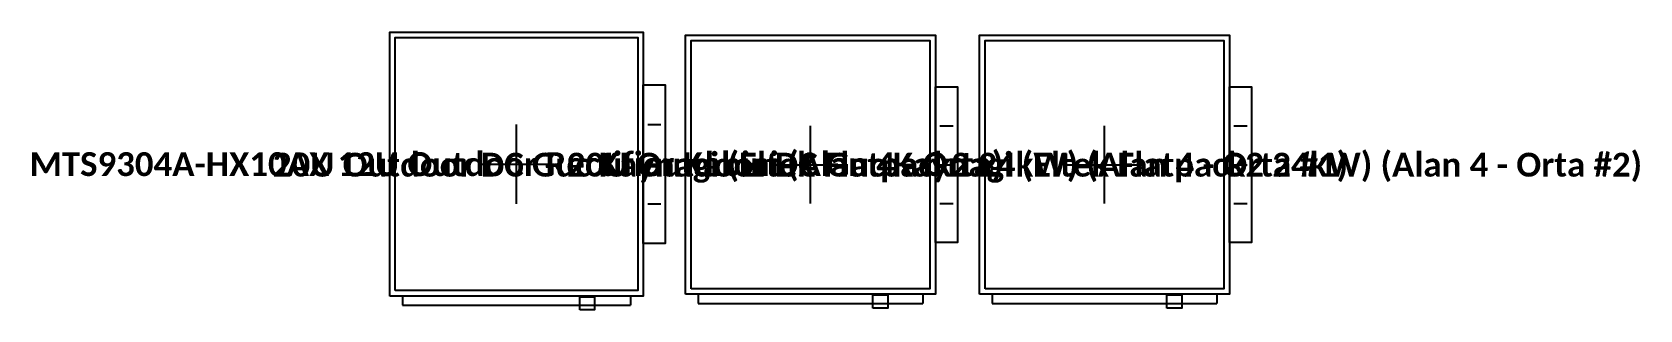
# Model space of a CAD drawing. Header units: millimetres. Extents: x -25028 to 25028, y -60371 to 24900.
# Drawn here: x -318 to 4057, y -60282 to -59525 of the extents above; entities that cross this region are included whole.
import ezdxf
from ezdxf.enums import TextEntityAlignment as Align

# ---------------------------------------------------------------- set-up
doc = ezdxf.new("R2010")
doc.units = ezdxf.units.MM
doc.layers.add('EKP_RECTIFIER_ELTEK_20U', color=3, linetype='CONTINUOUS')
doc.layers.add('EKP_RECTIFIER_MTS9304A', color=94, linetype='CONTINUOUS')
doc.styles.get("Standard").update_dxf_attribs({"font": 'calibrib.ttf'})

msp = doc.modelspace()

# ---------------------------------------------------------------- linework, layer by layer
at = {"layer": 'EKP_RECTIFIER_ELTEK_20U'}
for p, q in [((1800, -59992.6), (1800, -59780.5)), ((2152, -59780.5), (2188, -59780.5)), ((2600, -59992.6), (2600, -59780.5)), ((2952, -59780.5), (2988, -59780.5)), ((1698, -59886.5), (1902, -59886.5)), ((2152, -59886.5), (2188, -59886.5)), ((2498, -59886.5), (2702, -59886.5)), ((2952, -59886.5), (2988, -59886.5)), ((2152, -59992.6), (2188, -59992.6)), ((2952, -59992.6), (2988, -59992.6)), ((1494, -60240), (1494, -60265)), ((1494, -60265), (2106, -60265)), ((2106, -60240), (2106, -60265)), ((2294, -60240), (2294, -60265)), ((2294, -60265), (2906, -60265)), ((2906, -60240), (2906, -60265))]:
    msp.add_line(p, q, dxfattribs=at)
for points in [[(1460, -60240), (1460, -59533), (2140, -59533), (2140, -60240)], [(2260, -60240), (2260, -59533), (2940, -59533), (2940, -60240)], [(1475, -60225), (1475, -59548), (2125, -59548), (2125, -60225)], [(2275, -60225), (2275, -59548), (2925, -59548), (2925, -60225)], [(2140, -60098.6), (2140, -59674.4), (2200, -59674.4), (2200, -60098.6)], [(2940, -60098.6), (2940, -59674.4), (3000, -59674.4), (3000, -60098.6)], [(1970, -60277.5), (1970, -60241.5), (2010, -60241.5), (2010, -60277.5)], [(2770, -60277.5), (2770, -60241.5), (2810, -60241.5), (2810, -60277.5)]]:
    msp.add_lwpolyline(points, close=True, dxfattribs=at)
at = {"layer": 'EKP_RECTIFIER_MTS9304A'}
for p, q in [((1000, -59993), (1000, -59777)), ((1357, -59777), (1393, -59777)), ((896.5, -59885), (1103.5, -59885)), ((1357, -59885), (1393, -59885)), ((1357, -59993), (1393, -59993)), ((689.5, -60245), (689.5, -60270)), ((689.5, -60270), (1310.5, -60270)), ((1310.5, -60245), (1310.5, -60270))]:
    msp.add_line(p, q, dxfattribs=at)
for points in [[(655, -60245), (655, -59525), (1345, -59525), (1345, -60245)], [(670, -60230), (670, -59540), (1330, -59540), (1330, -60230)], [(1345, -60101), (1345, -59669), (1405, -59669), (1405, -60101)], [(1172.5, -60282.5), (1172.5, -60246.5), (1212.5, -60246.5), (1212.5, -60282.5)]]:
    msp.add_lwpolyline(points, close=True, dxfattribs=at)

# ---------------------------------------------------------------- texts
at = {"layer": 'EKP_RECTIFIER_ELTEK_20U'}
for s, p in [('20U Outdoor DC Guc Kaynagi (Eltek Flatpack2 24kW) (Alan 4 - Orta #1)', (1800, -59886.5)), ('20U Outdoor DC Guc Kaynagi (Eltek Flatpack2 24kW) (Alan 4 - Orta #2)', (2600, -59886.5))]:
    msp.add_text(s, height=65, dxfattribs=at).set_placement(p, align=Align.MIDDLE_CENTER)
at = {"layer": 'EKP_RECTIFIER_MTS9304A'}
msp.add_text('MTS9304A-HX10AX 12U Outdoor Rectifier Kabini (Alan 4 - Orta)', height=65, dxfattribs=at).set_placement((1000, -59885), align=Align.MIDDLE_CENTER)

doc.saveas('drawing.dxf')
